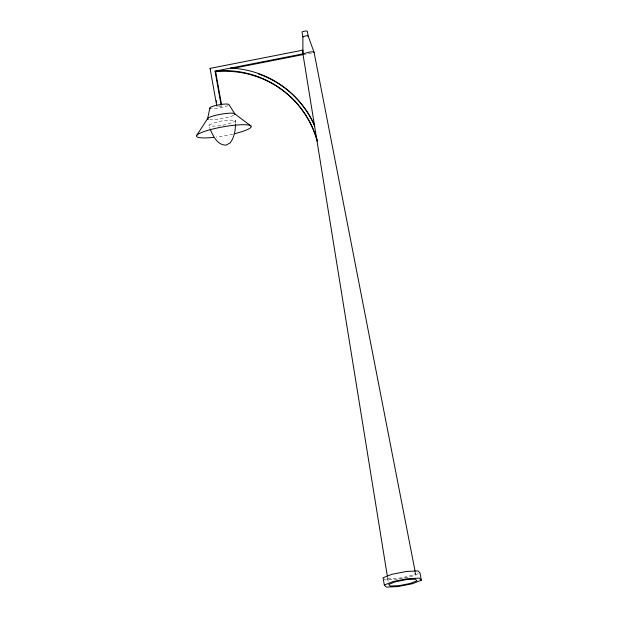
<?xml version="1.0" encoding="UTF-8"?>
<svg xmlns="http://www.w3.org/2000/svg" width="618" height="618" viewBox="0 0 618 618"><rect width="100%" height="100%" fill="white"/><g stroke="black" fill="none" stroke-linecap="round" stroke-linejoin="round"><path stroke-width="0.46" stroke-dasharray="3.09 2.32" d="M235.466 123.276L235.589 120.495C226.713 119.251 217.018 121.367 208.892 125.091L209.834 128.312M235.589 120.495L235.458 121.174C227.331 124.898 217.636 127.014 208.76 125.771M418.262 573.728L411.202 576.517L396.71 579.367L385.045 579.9L383.044 577.807M311.426 53.472L303.523 54.5M218.587 106.134L220.325 105.794M221.19 105.624L221.8 106.257L217.459 107.115L216.856 106.481M414.647 572.523L415.667 573.589L408.915 576.262L397.845 578.433L388.938 578.842L387.409 577.243L388.212 581.747M415.288 572.268L416.208 577.003M387.463 576.818L388.228 581.584M228.042 105.539A9.726 1.591 -10.1 0 1 211.495 108.621M233.55 115.327A13.897 2.271 -10.1 0 1 209.911 119.722M232.824 134.114A27.795 4.542 -10.1 0 1 216.068 137.08"/><path stroke-width="0.93" d="M235.419 124.203C235.466 130.769 234.16 137.598 230.128 142.92L226.088 145.114C217.482 145.377 213.025 135.914 210.19 129.162M207.563 119.004L209.85 108.119M196.686 135.45L207.756 118.37M387.308 575.868L302.913 53.866L302.866 36.686L302.009 31.881L305.354 30.977L307.308 31.201L308.166 36.006L314.099 52.414L415.103 571.318M221.028 104.697L215.049 71.132L302.913 53.866L309.966 51.943L313.496 51.788L314.099 52.414M384.326 585.007L393.156 581.515L407.648 578.664L419.313 578.131L421.314 580.225L412.484 583.716L397.992 586.567L386.327 587.1L384.326 585.007L383.044 577.807L391.874 574.315L406.366 571.465L418.031 570.932L420.031 573.025L421.314 580.225M216.686 105.547L210.066 68.382L302.874 50.143L302.913 53.866M215.049 71.132L215.651 71.765L217.544 71.387M232.662 68.42L303.523 54.5M250.97 125.987L234.855 113.928L228.961 104.566A9.726 1.591 -10.1 0 0 217.436 105.106A9.726 1.591 -10.1 0 0 210.367 108.444M308.166 36.006L306.204 35.782L302.866 36.686L303.152 36.987M210.066 68.382L210.668 69.015M317.521 141.089L316.91 140.425A99.382 97.366 -42.7 0 0 216.13 70.915L216.74 71.572A99.382 97.366 -42.7 0 1 309.131 120.695M215.651 71.765L221.468 104.396M216.3 100.61L216.632 102.464M208.297 119.467A13.897 2.271 -10.1 0 1 220.162 114.345A13.897 2.271 -10.1 0 1 234.662 114.562M213.542 137.374A27.795 4.542 -10.1 0 1 202.032 132.314A27.795 4.542 -10.1 0 1 245.47 124.743A27.795 4.542 -10.1 0 1 234.492 133.72M230.599 68.073A99.459 97.443 -42.7 0 1 314.577 126.002M309.572 121.499A99.382 97.366 -42.7 0 1 313.558 129.795M313.913 130.645A99.382 97.366 -42.7 0 1 317.266 140.201M266.845 77.32A99.459 97.443 -42.7 0 1 314.832 125.84M258.517 73.99A99.459 97.443 -42.7 0 1 266.026 76.956M395.435 581.777L388.691 584.443L390.221 586.042L399.128 585.632L410.197 583.462L416.949 580.789L415.42 579.19L406.505 579.599L395.435 581.777"/></g></svg>
